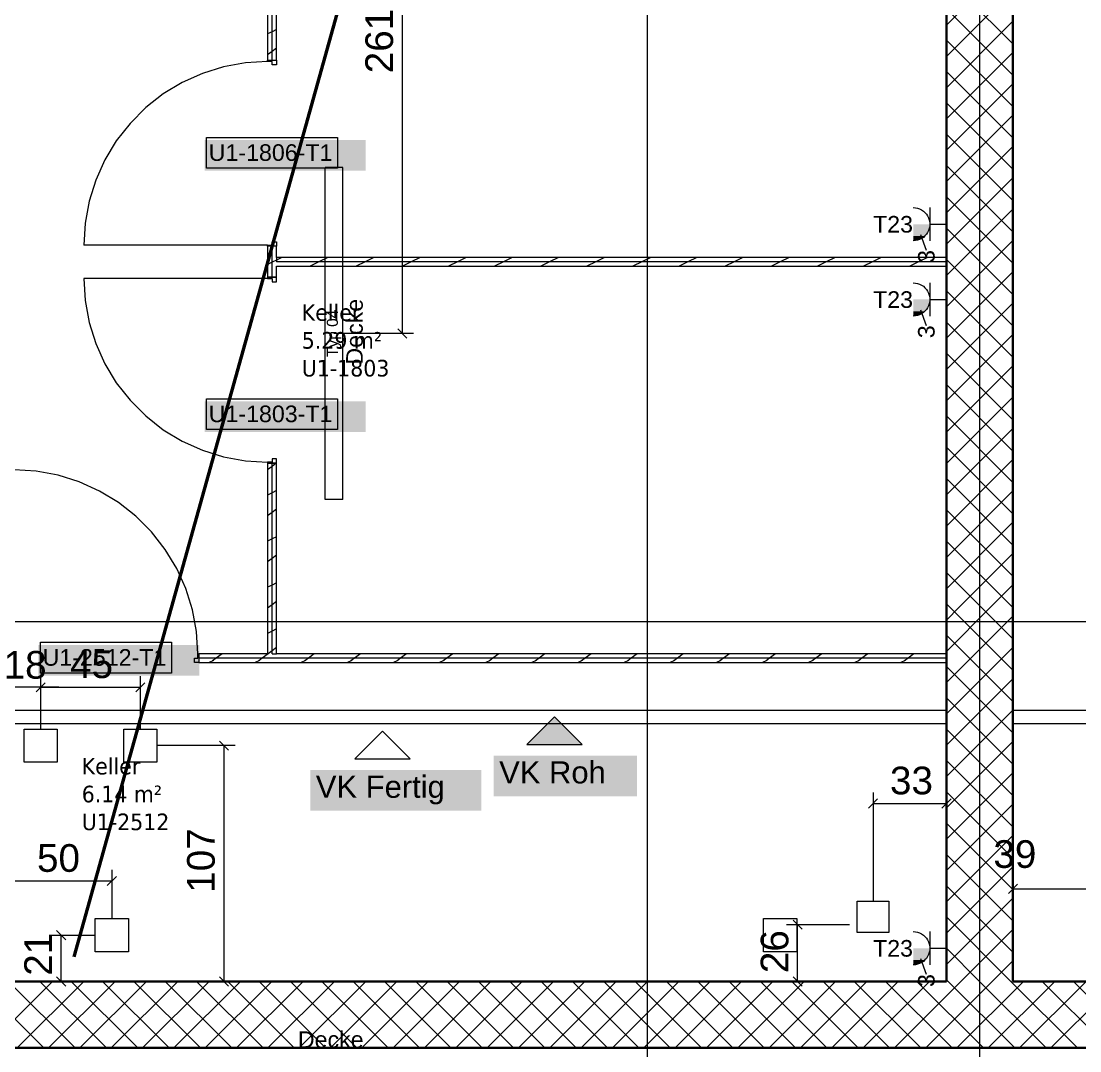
# Model space of a CAD drawing. Extents: x -1132 to 613, y -179 to 712.
# Drawn here: x -523 to -427.4, y 292.6 to 385.6 of the extents above; entities that cross this region are included whole.
import ezdxf
from ezdxf.lldxf.tags import DXFTag

# ---------------------------------------------------------------- set-up
doc = ezdxf.new("R2010")
doc.units = 0
doc.layers.get('0').update_dxf_attribs({"lineweight": 13})
for name, color, linetype, lineweight in [('A-____-NOTE-TEXT', 7, 'Continuous', 9), ('A-AREA-____-IDEN', 7, 'Continuous', 5), ('A-DOOR-____-IDEN', 7, 'Continuous', 5), ('A-DOOR-FRAM-MCUT', 7, 'Continuous', 9), ('A-DOOR-OPNG-OTLN', 7, 'Continuous', 9), ('A-FLOR-____-OVHD', 7, 'Strichpunkt - Fein', 9), ('A-WALL-____-MCUT', 7, 'Continuous', 35), ('A-WALL-____-PATT', 7, 'Continuous', 35), ('A-WALL-FNSH-MCUT', 7, 'Continuous', 35), ('S-GRID-____-OTLN', 7, 'Continuous', 5)]:
    doc.layers.add(name, color=color, linetype=linetype, lineweight=lineweight)
for name, color, linetype, lineweight, true_color in [('EL01_VVV_Mass', 7, 'Continuous', 13, 0xb2b200), ('EL01_WAN_HLKS', 5, 'Continuous', 13, 0x0000ff), ('EL01_WAN_Kraft', 1, 'Continuous', 13, 0xff0000), ('EL01_WAN_Leuchten', 7, 'Continuous', 13, 0x0080ff), ('EL01_WAN_Leuchtentyp', 7, 'Continuous', 13, 0x0099ff), ('EL01_WAN_Licht', 7, 'Continuous', 13, 0x0080ff), ('X_Geometrie', 3, 'Continuous', 50, 0x00ff00)]:
    doc.layers.add(name, color=color, linetype=linetype, lineweight=lineweight, true_color=true_color)
doc.styles.get("Standard").update_dxf_attribs({"font": 'arial.ttf'})
tags = doc.linetypes.add('_Rasterlinie_', pattern=[0.375, 0.2, -0.05, 0.075, -0.05]).pattern_tags.tags
tags[10:11] = [DXFTag(74, 4), DXFTag(75, 0), DXFTag(340, '0'), DXFTag(46, 1.0), DXFTag(50, 0.0), DXFTag(44, 0.0), DXFTag(45, 0.0)]
tags[8:9] = [DXFTag(74, 4), DXFTag(75, 0), DXFTag(340, '0'), DXFTag(46, 1.0), DXFTag(50, 0.0), DXFTag(44, 0.0), DXFTag(45, 0.0)]
tags[6:7] = [DXFTag(74, 4), DXFTag(75, 0), DXFTag(340, '0'), DXFTag(46, 1.0), DXFTag(50, 0.0), DXFTag(44, 0.0), DXFTag(45, 0.0)]
tags[4:5] = [DXFTag(74, 4), DXFTag(75, 0), DXFTag(340, '0'), DXFTag(46, 1.0), DXFTag(50, 0.0), DXFTag(44, 0.0), DXFTag(45, 0.0)]
tags = doc.linetypes.add('Strichpunkt - Fein', pattern=[0.2, 0.1, -0.05, 0, -0.05]).pattern_tags.tags
tags[10:11] = [DXFTag(74, 4), DXFTag(75, 0), DXFTag(340, '0'), DXFTag(46, 1.0), DXFTag(50, 0.0), DXFTag(44, 0.0), DXFTag(45, 0.0)]
tags[8:9] = [DXFTag(74, 4), DXFTag(75, 0), DXFTag(340, '0'), DXFTag(46, 1.0), DXFTag(50, 0.0), DXFTag(44, 0.0), DXFTag(45, 0.0)]
tags[6:7] = [DXFTag(74, 4), DXFTag(75, 0), DXFTag(340, '0'), DXFTag(46, 1.0), DXFTag(50, 0.0), DXFTag(44, 0.0), DXFTag(45, 0.0)]
tags[4:5] = [DXFTag(74, 4), DXFTag(75, 0), DXFTag(340, '0'), DXFTag(46, 1.0), DXFTag(50, 0.0), DXFTag(44, 0.0), DXFTag(45, 0.0)]

# ---------------------------------------------------------------- blocks, each defined once
blk = doc.blocks.new('Referenz-A0UNPDE96I', base_point=(-1115.886, -117.372))
at = {"layer": 'A-____-NOTE-TEXT', "color": 0, "linetype": 'Continuous', "lineweight": 5, "ltscale": 0.13}
for p, q in [((-474.806, 322.778), (-477.306, 320.278)), ((-472.306, 320.278), (-474.806, 322.778)), ((-490.336, 321.478), (-492.836, 318.978)), ((-487.836, 318.978), (-490.336, 321.478)), ((-477.306, 320.278), (-472.306, 320.278)), ((-492.836, 318.978), (-487.836, 318.978))]:
    blk.add_line(p, q, dxfattribs=at)
for points in [[(-477.306, 320.278), (-474.806, 320.278), (-474.806, 322.778)], [(-472.306, 320.278), (-474.806, 320.278), (-474.806, 322.778)], [(-472.306, 320.278), (-472.306, 320.278), (-474.806, 320.278)]]:
    blk.add_solid(points, dxfattribs=at)
at = {"layer": 'A-____-NOTE-TEXT', "color": 7, "linetype": 'Continuous', "lineweight": 5, "ltscale": 0.13, "true_color": 0xffffff}
for points in [[(-467.36, 315.594), (-480.305, 315.594), (-467.36, 319.265)], [(-480.305, 315.594), (-467.36, 319.265), (-480.305, 319.265)], [(-467.36, 319.265), (-480.305, 319.265), (-480.305, 319.265)], [(-496.859, 314.294), (-481.429, 314.294), (-496.859, 317.965)], [(-481.429, 314.294), (-496.859, 317.965), (-481.429, 317.965)], [(-467.36, 315.594), (-467.36, 315.594), (-480.305, 315.594)]]:
    blk.add_solid(points, dxfattribs=at)
at = {"layer": 'A-DOOR-____-IDEN', "color": 0, "linetype": 'Continuous', "ltscale": 0.13}
for p, q in [((-506.236, 375.115), (-494.396, 375.115)), ((-506.236, 372.335), (-506.236, 375.115)), ((-494.396, 375.115), (-494.396, 372.335)), ((-494.396, 372.335), (-506.236, 372.335)), ((-506.236, 351.515), (-494.396, 351.515)), ((-506.236, 348.735), (-506.236, 351.515)), ((-494.396, 351.515), (-494.396, 348.735)), ((-494.396, 348.735), (-506.236, 348.735)), ((-521.236, 329.515), (-509.396, 329.515)), ((-521.236, 326.735), (-521.236, 329.515)), ((-509.396, 329.515), (-509.396, 326.735)), ((-509.396, 326.735), (-521.236, 326.735))]:
    blk.add_line(p, q, dxfattribs=at)
at = {"layer": 'A-DOOR-____-IDEN', "color": 7, "linetype": 'Continuous', "ltscale": 0.13, "true_color": 0xffffff}
for points in [[(-506.411, 372.112), (-491.872, 372.112), (-506.411, 374.871)], [(-491.872, 372.112), (-506.411, 374.871), (-491.872, 374.871)], [(-506.411, 348.512), (-491.872, 348.512), (-506.411, 351.271)], [(-491.872, 348.512), (-506.411, 351.271), (-491.872, 351.271)], [(-521.411, 326.512), (-506.872, 326.512), (-521.411, 329.271)], [(-506.872, 326.512), (-521.411, 329.271), (-506.872, 329.271)]]:
    blk.add_solid(points, dxfattribs=at)
at = {"layer": 'A-DOOR-FRAM-MCUT', "color": 0, "linetype": 'Continuous', "ltscale": 0.13}
for p, q in [((-500.715, 382.078), (-499.915, 382.078)), ((-500.715, 381.978), (-500.715, 382.078)), ((-500.315, 381.978), (-500.715, 381.978)), ((-500.315, 381.678), (-500.315, 381.978)), ((-499.915, 381.678), (-500.315, 381.678)), ((-499.915, 382.078), (-499.915, 381.678)), ((-500.715, 365.378), (-500.315, 365.378)), ((-500.715, 365.278), (-500.715, 365.378)), ((-499.915, 365.278), (-500.715, 365.278)), ((-500.315, 365.678), (-499.915, 365.678)), ((-500.315, 365.378), (-500.315, 365.678)), ((-499.915, 365.678), (-499.915, 365.278)), ((-500.715, 362.478), (-500.715, 362.378)), ((-499.915, 362.478), (-500.715, 362.478)), ((-500.715, 362.378), (-500.315, 362.378)), ((-500.315, 362.378), (-500.315, 362.078)), ((-499.915, 362.078), (-499.915, 362.478)), ((-500.315, 362.078), (-499.915, 362.078)), ((-499.915, 346.078), (-500.315, 346.078)), ((-500.315, 346.078), (-500.315, 345.778)), ((-499.915, 345.678), (-499.915, 346.078)), ((-500.715, 345.778), (-500.715, 345.678)), ((-500.315, 345.778), (-500.715, 345.778)), ((-500.715, 345.678), (-499.915, 345.678)), ((-507.315, 328.078), (-507.015, 328.078)), ((-507.315, 327.678), (-507.315, 328.078)), ((-507.015, 328.078), (-507.015, 328.478)), ((-507.015, 328.478), (-506.915, 328.478)), ((-506.915, 328.478), (-506.915, 327.678)), ((-506.915, 327.678), (-507.315, 327.678))]:
    blk.add_line(p, q, dxfattribs=at)
at = {"layer": 'A-DOOR-OPNG-OTLN', "color": 0, "linetype": 'Continuous', "ltscale": 0.13}
for p, q in [((-504.687, 381.496), (-506.601, 380.9)), ((-502.716, 381.857), (-504.687, 381.496)), ((-500.715, 381.978), (-502.716, 381.857)), ((-506.601, 380.9), (-508.429, 380.077)), ((-508.429, 380.077), (-510.145, 379.04)), ((-510.145, 379.04), (-511.722, 377.804)), ((-511.722, 377.804), (-513.14, 376.386)), ((-513.14, 376.386), (-514.376, 374.808)), ((-514.376, 374.808), (-515.413, 373.093)), ((-515.413, 373.093), (-516.236, 371.265)), ((-516.236, 371.265), (-516.832, 369.351)), ((-516.832, 369.351), (-517.194, 367.379)), ((-517.194, 367.379), (-517.315, 365.378)), ((-500.715, 365.378), (-517.315, 365.378)), ((-500.715, 362.378), (-517.315, 362.378)), ((-517.315, 362.378), (-517.194, 360.377)), ((-517.194, 360.377), (-516.832, 358.406)), ((-516.832, 358.406), (-516.236, 356.492)), ((-516.236, 356.492), (-515.413, 354.664)), ((-515.413, 354.664), (-514.376, 352.948)), ((-514.376, 352.948), (-513.14, 351.37)), ((-513.14, 351.37), (-511.722, 349.953)), ((-511.722, 349.953), (-510.145, 348.717)), ((-510.145, 348.717), (-508.429, 347.68)), ((-508.429, 347.68), (-506.601, 346.857)), ((-506.601, 346.857), (-504.687, 346.261)), ((-504.687, 346.261), (-502.716, 345.899)), ((-502.716, 345.899), (-500.715, 345.778)), ((-521.614, 344.957), (-523.615, 345.078)), ((-519.642, 344.596), (-521.614, 344.957)), ((-517.728, 344), (-519.642, 344.596)), ((-515.9, 343.177), (-517.728, 344)), ((-514.185, 342.14), (-515.9, 343.177)), ((-512.607, 340.904), (-514.185, 342.14)), ((-511.189, 339.486), (-512.607, 340.904)), ((-509.953, 337.908), (-511.189, 339.486)), ((-508.916, 336.193), (-509.953, 337.908)), ((-508.093, 334.365), (-508.916, 336.193)), ((-507.497, 332.451), (-508.093, 334.365)), ((-507.136, 330.479), (-507.497, 332.451)), ((-507.015, 328.478), (-507.136, 330.479))]:
    blk.add_line(p, q, dxfattribs=at)
at = {"layer": 'A-FLOR-____-OVHD', "color": 0, "linetype": 'Strichpunkt - Fein', "ltscale": 0.13}
for p, q in [((-524.715, 323.378), (-439.415, 323.378)), ((-433.415, 323.378), (-348.115, 323.378)), ((-523.515, 322.178), (-439.415, 322.178)), ((-433.415, 322.178), (-348.115, 322.178))]:
    blk.add_line(p, q, dxfattribs=at)
at = {"layer": 'A-WALL-____-MCUT', "color": 0, "linetype": 'Continuous', "ltscale": 0.35}
for p, q in [((-433.415, 298.878), (-433.415, 444.878)), ((-439.415, 399.678), (-439.415, 298.878)), ((-439.415, 298.878), (-524.715, 298.878)), ((-348.115, 298.878), (-433.415, 298.878)), ((-648.315, 292.878), (-245.665, 292.878))]:
    blk.add_line(p, q, dxfattribs=at)
at = {"layer": 'A-WALL-____-MCUT', "color": 0, "linetype": 'Continuous', "lineweight": 9, "ltscale": 0.13}
for p, q in [((-500.315, 382.078), (-500.315, 441.278)), ((-500.315, 362.478), (-500.315, 365.278)), ((-499.915, 364.278), (-499.915, 363.878)), ((-439.415, 363.878), (-499.915, 363.878)), ((-500.315, 328.478), (-500.315, 345.678)), ((-439.415, 328.078), (-506.915, 328.078)), ((-500.315, 328.478), (-499.915, 328.478))]:
    blk.add_line(p, q, dxfattribs=at)
at = {"layer": 'A-WALL-____-PATT', "color": 0, "linetype": 'Continuous', "lineweight": 9, "ltscale": 0.13}
for p, q in [((-439.415, 385.265), (-433.415, 391.265)), ((-433.415, 383.555), (-439.415, 389.555)), ((-439.415, 382.436), (-433.415, 388.436)), ((-433.415, 380.726), (-439.415, 386.726)), ((-439.415, 379.608), (-433.415, 385.608)), ((-500.315, 384.666), (-500.715, 384.466)), ((-499.915, 384.866), (-500.315, 384.666)), ((-433.415, 377.898), (-439.415, 383.898)), ((-500.315, 382.884), (-500.715, 382.584)), ((-499.915, 383.184), (-500.315, 382.884)), ((-439.415, 376.779), (-433.415, 382.779)), ((-433.415, 375.069), (-439.415, 381.069)), ((-439.415, 373.951), (-433.415, 379.951)), ((-433.415, 372.241), (-439.415, 378.241)), ((-439.415, 371.122), (-433.415, 377.122)), ((-433.415, 369.413), (-439.415, 375.413)), ((-439.415, 368.294), (-433.415, 374.294)), ((-433.415, 366.584), (-439.415, 372.584)), ((-439.415, 365.466), (-433.415, 371.466)), ((-433.415, 363.756), (-439.415, 369.756)), ((-439.415, 362.637), (-433.415, 368.637)), ((-433.415, 360.927), (-439.415, 366.927)), ((-439.415, 359.809), (-433.415, 365.809)), ((-499.441, 364.278), (-499.915, 364.042)), ((-495.276, 364.278), (-496.076, 363.878)), ((-491.111, 364.278), (-491.911, 363.878)), ((-486.946, 364.278), (-487.746, 363.878)), ((-482.782, 364.278), (-483.582, 363.878)), ((-478.617, 364.278), (-479.417, 363.878)), ((-474.452, 364.278), (-475.252, 363.878)), ((-470.287, 364.278), (-471.087, 363.878)), ((-466.122, 364.278), (-466.922, 363.878)), ((-461.957, 364.278), (-462.757, 363.878)), ((-457.792, 364.278), (-458.592, 363.878)), ((-453.627, 364.278), (-454.427, 363.878)), ((-449.462, 364.278), (-450.262, 363.878)), ((-445.297, 364.278), (-446.097, 363.878)), ((-441.132, 364.278), (-441.932, 363.878)), ((-500.315, 363.842), (-500.715, 363.642)), ((-499.915, 364.042), (-500.315, 363.842)), ((-496.076, 363.878), (-496.876, 363.478)), ((-491.911, 363.878), (-492.711, 363.478)), ((-487.746, 363.878), (-488.546, 363.478)), ((-483.582, 363.878), (-484.382, 363.478)), ((-479.417, 363.878), (-480.217, 363.478)), ((-475.252, 363.878), (-476.052, 363.478)), ((-471.087, 363.878), (-471.887, 363.478)), ((-466.922, 363.878), (-467.722, 363.478)), ((-462.757, 363.878), (-463.557, 363.478)), ((-458.592, 363.878), (-459.392, 363.478)), ((-454.427, 363.878), (-455.227, 363.478)), ((-450.262, 363.878), (-451.062, 363.478)), ((-446.097, 363.878), (-446.897, 363.478)), ((-441.932, 363.878), (-442.732, 363.478)), ((-433.415, 358.099), (-439.415, 364.099)), ((-439.415, 356.98), (-433.415, 362.98)), ((-433.415, 355.27), (-439.415, 361.27)), ((-439.415, 354.152), (-433.415, 360.152)), ((-433.415, 352.442), (-439.415, 358.442)), ((-439.415, 351.323), (-433.415, 357.323)), ((-433.415, 349.614), (-439.415, 355.614)), ((-439.415, 348.495), (-433.415, 354.495)), ((-433.415, 346.785), (-439.415, 352.785)), ((-439.415, 345.667), (-433.415, 351.667)), ((-433.415, 343.957), (-439.415, 349.957)), ((-439.415, 342.838), (-433.415, 348.838)), ((-433.415, 341.128), (-439.415, 347.128)), ((-500.315, 345.399), (-500.715, 345.099)), ((-499.942, 345.678), (-500.315, 345.399)), ((-439.415, 340.01), (-433.415, 346.01)), ((-433.415, 338.3), (-439.415, 344.3)), ((-499.915, 343.217), (-500.315, 343.017)), ((-500.315, 343.017), (-500.715, 342.817)), ((-439.415, 337.181), (-433.415, 343.181)), ((-499.915, 341.534), (-500.315, 341.234)), ((-433.415, 335.471), (-439.415, 341.471)), ((-500.315, 341.234), (-500.715, 340.934)), ((-439.415, 334.353), (-433.415, 340.353)), ((-500.315, 338.852), (-500.715, 338.652)), ((-499.915, 339.052), (-500.315, 338.852)), ((-433.45, 332.678), (-439.415, 338.643)), ((-438.261, 332.678), (-433.415, 337.524)), ((-500.315, 337.069), (-500.715, 336.769)), ((-499.915, 337.369), (-500.315, 337.069)), ((-436.278, 332.678), (-439.415, 335.815)), ((-500.315, 334.687), (-500.715, 334.487)), ((-499.915, 334.887), (-500.315, 334.687)), ((-435.432, 332.678), (-433.415, 334.696)), ((-500.315, 332.904), (-500.715, 332.604)), ((-499.915, 333.204), (-500.315, 332.904)), ((-439.107, 332.678), (-439.415, 332.986)), ((-439.415, 331.524), (-438.261, 332.678)), ((-439.415, 328.696), (-435.432, 332.678)), ((-439.415, 325.868), (-433.415, 331.868)), ((-433.415, 326.986), (-439.107, 332.678)), ((-433.415, 329.815), (-436.278, 332.678)), ((-433.415, 332.643), (-433.45, 332.678)), ((-500.315, 330.522), (-500.715, 330.322)), ((-499.915, 330.722), (-500.315, 330.522)), ((-433.415, 324.158), (-439.415, 330.158)), ((-499.915, 329.039), (-500.315, 328.739)), ((-439.415, 323.039), (-433.415, 329.039)), ((-505.361, 328.078), (-505.684, 327.836)), ((-504.827, 328.478), (-505.361, 328.078)), ((-501.196, 328.078), (-501.519, 327.836)), ((-500.662, 328.478), (-501.196, 328.078)), ((-500.315, 328.739), (-500.662, 328.478)), ((-497.031, 328.078), (-497.353, 327.836)), ((-496.497, 328.478), (-497.031, 328.078)), ((-492.866, 328.078), (-493.188, 327.837)), ((-492.332, 328.478), (-492.866, 328.078)), ((-488.701, 328.078), (-489.023, 327.837)), ((-488.167, 328.478), (-488.701, 328.078)), ((-484.536, 328.078), (-484.857, 327.837)), ((-484.002, 328.478), (-484.536, 328.078)), ((-480.371, 328.078), (-480.692, 327.837)), ((-479.837, 328.478), (-480.371, 328.078)), ((-476.206, 328.078), (-476.527, 327.838)), ((-475.672, 328.478), (-476.206, 328.078)), ((-472.041, 328.078), (-472.361, 327.838)), ((-471.507, 328.478), (-472.041, 328.078)), ((-467.876, 328.078), (-468.196, 327.838)), ((-467.342, 328.478), (-467.876, 328.078)), ((-463.711, 328.078), (-464.031, 327.838)), ((-463.177, 328.478), (-463.711, 328.078)), ((-459.546, 328.078), (-459.865, 327.839)), ((-459.012, 328.478), (-459.546, 328.078)), ((-455.381, 328.078), (-455.7, 327.839)), ((-454.847, 328.478), (-455.381, 328.078)), ((-451.216, 328.078), (-451.535, 327.839)), ((-450.682, 328.478), (-451.216, 328.078)), ((-447.051, 328.078), (-447.369, 327.839)), ((-446.517, 328.478), (-447.051, 328.078)), ((-442.886, 328.078), (-443.204, 327.84)), ((-442.352, 328.478), (-442.886, 328.078)), ((-505.616, 327.872), (-506.003, 327.678)), ((-501.451, 327.872), (-501.838, 327.678)), ((-497.286, 327.872), (-497.673, 327.678)), ((-493.121, 327.872), (-493.508, 327.678)), ((-488.956, 327.872), (-489.343, 327.678)), ((-484.791, 327.872), (-485.178, 327.678)), ((-480.627, 327.872), (-481.013, 327.678)), ((-476.462, 327.872), (-476.848, 327.678)), ((-472.297, 327.872), (-472.684, 327.678)), ((-468.132, 327.872), (-468.519, 327.678)), ((-463.967, 327.872), (-464.354, 327.678)), ((-459.802, 327.872), (-460.189, 327.678)), ((-455.637, 327.872), (-456.024, 327.678)), ((-451.472, 327.872), (-451.859, 327.678)), ((-447.307, 327.872), (-447.694, 327.678)), ((-443.142, 327.872), (-443.529, 327.678)), ((-433.415, 321.329), (-439.415, 327.329)), ((-439.415, 320.211), (-433.415, 326.211)), ((-433.415, 318.501), (-439.415, 324.501)), ((-439.415, 317.382), (-433.415, 323.382)), ((-433.415, 315.672), (-439.415, 321.672)), ((-439.415, 314.554), (-433.415, 320.554)), ((-433.415, 312.844), (-439.415, 318.844)), ((-439.415, 311.725), (-433.415, 317.725)), ((-433.415, 310.016), (-439.415, 316.016)), ((-439.415, 308.897), (-433.415, 314.897)), ((-433.415, 307.187), (-439.415, 313.187)), ((-439.415, 306.069), (-433.415, 312.069)), ((-433.415, 304.359), (-439.415, 310.359)), ((-439.415, 303.24), (-433.415, 309.24)), ((-433.415, 301.53), (-439.415, 307.53)), ((-439.415, 300.412), (-433.415, 306.412)), ((-433.591, 298.878), (-439.415, 304.702)), ((-438.12, 298.878), (-433.415, 303.583)), ((-436.419, 298.878), (-439.415, 301.873)), ((-435.291, 298.878), (-433.415, 300.755)), ((-520.929, 292.878), (-526.929, 298.878)), ((-526.144, 292.878), (-520.144, 298.878)), ((-518.101, 292.878), (-524.101, 298.878)), ((-523.316, 292.878), (-517.316, 298.878)), ((-515.272, 292.878), (-521.272, 298.878)), ((-520.487, 292.878), (-514.487, 298.878)), ((-512.444, 292.878), (-518.444, 298.878)), ((-517.659, 292.878), (-511.659, 298.878)), ((-509.615, 292.878), (-515.615, 298.878)), ((-514.83, 292.878), (-508.83, 298.878)), ((-506.787, 292.878), (-512.787, 298.878)), ((-512.002, 292.878), (-506.002, 298.878)), ((-503.959, 292.878), (-509.959, 298.878)), ((-509.174, 292.878), (-503.174, 298.878)), ((-501.13, 292.878), (-507.13, 298.878)), ((-506.345, 292.878), (-500.345, 298.878)), ((-498.302, 292.878), (-504.302, 298.878)), ((-503.517, 292.878), (-497.517, 298.878)), ((-495.473, 292.878), (-501.473, 298.878)), ((-500.688, 292.878), (-494.688, 298.878)), ((-492.645, 292.878), (-498.645, 298.878)), ((-497.86, 292.878), (-491.86, 298.878)), ((-489.816, 292.878), (-495.816, 298.878)), ((-495.031, 292.878), (-489.031, 298.878)), ((-486.988, 292.878), (-492.988, 298.878)), ((-492.203, 292.878), (-486.203, 298.878)), ((-484.16, 292.878), (-490.16, 298.878)), ((-489.375, 292.878), (-483.375, 298.878)), ((-481.331, 292.878), (-487.331, 298.878)), ((-486.546, 292.878), (-480.546, 298.878)), ((-478.503, 292.878), (-484.503, 298.878)), ((-483.718, 292.878), (-477.718, 298.878)), ((-475.674, 292.878), (-481.674, 298.878)), ((-480.889, 292.878), (-474.889, 298.878)), ((-472.846, 292.878), (-478.846, 298.878)), ((-478.061, 292.878), (-472.061, 298.878)), ((-470.017, 292.878), (-476.017, 298.878)), ((-475.232, 292.878), (-469.232, 298.878)), ((-467.189, 292.878), (-473.189, 298.878)), ((-472.404, 292.878), (-466.404, 298.878)), ((-464.361, 292.878), (-470.361, 298.878)), ((-469.576, 292.878), (-463.576, 298.878)), ((-461.532, 292.878), (-467.532, 298.878)), ((-466.747, 292.878), (-460.747, 298.878)), ((-458.704, 292.878), (-464.704, 298.878)), ((-463.919, 292.878), (-457.919, 298.878)), ((-455.875, 292.878), (-461.875, 298.878)), ((-461.09, 292.878), (-455.09, 298.878)), ((-453.047, 292.878), (-459.047, 298.878)), ((-458.262, 292.878), (-452.262, 298.878)), ((-450.218, 292.878), (-456.218, 298.878)), ((-455.433, 292.878), (-449.433, 298.878)), ((-447.39, 292.878), (-453.39, 298.878)), ((-452.605, 292.878), (-446.605, 298.878)), ((-444.562, 292.878), (-450.562, 298.878)), ((-449.777, 292.878), (-443.777, 298.878)), ((-441.733, 292.878), (-447.733, 298.878)), ((-446.948, 292.878), (-440.948, 298.878)), ((-438.905, 292.878), (-444.905, 298.878)), ((-444.12, 292.878), (-438.12, 298.878)), ((-436.076, 292.878), (-442.076, 298.878)), ((-441.291, 292.878), (-435.291, 298.878)), ((-439.248, 298.878), (-439.415, 299.045)), ((-433.248, 292.878), (-439.248, 298.878)), ((-438.463, 292.878), (-432.463, 298.878)), ((-430.419, 292.878), (-436.419, 298.878)), ((-435.634, 292.878), (-429.634, 298.878)), ((-427.591, 292.878), (-433.591, 298.878)), ((-432.806, 292.878), (-426.806, 298.878)), ((-424.763, 292.878), (-430.763, 298.878)), ((-429.978, 292.878), (-423.978, 298.878)), ((-421.934, 292.878), (-427.934, 298.878))]:
    blk.add_line(p, q, dxfattribs=at)
at = {"layer": 'A-WALL-FNSH-MCUT', "color": 0, "linetype": 'Continuous', "lineweight": 9, "ltscale": 0.13}
for p, q in [((-500.715, 441.678), (-500.715, 382.078)), ((-499.915, 382.078), (-499.915, 399.278)), ((-500.715, 382.078), (-499.915, 382.078)), ((-500.715, 365.278), (-500.715, 362.478)), ((-499.915, 365.278), (-500.715, 365.278)), ((-499.915, 364.278), (-499.915, 365.278)), ((-439.415, 364.278), (-499.915, 364.278)), ((-499.915, 362.478), (-499.915, 363.478)), ((-499.915, 363.478), (-439.415, 363.478)), ((-500.715, 362.478), (-499.915, 362.478)), ((-500.715, 345.678), (-500.715, 328.478)), ((-499.915, 345.678), (-500.715, 345.678)), ((-499.915, 328.478), (-499.915, 345.678)), ((-500.715, 328.478), (-506.915, 328.478)), ((-506.915, 328.478), (-506.915, 327.678)), ((-439.415, 328.478), (-499.915, 328.478)), ((-506.915, 327.678), (-439.415, 327.678))]:
    blk.add_line(p, q, dxfattribs=at)
at = {"layer": 'S-GRID-____-OTLN', "color": 0, "linetype": '_Rasterlinie_', "ltscale": 0.13}
for p, q in [((-436.415, 645.662), (-436.415, 244.87)), ((-466.415, -113.603), (-466.415, 631.478)), ((-1107.612, 331.378), (119.376, 331.378))]:
    blk.add_line(p, q, dxfattribs=at)
at = {"layer": 'X_Geometrie', "color": 0, "linetype": 'Continuous', "ltscale": 0.5}
blk.add_line((-518.18, 301.106), (-449.742, 546.604), dxfattribs=at)
at = {"layer": 'A-____-NOTE-TEXT', "color": 0, "linetype": 'Continuous', "lineweight": 5, "ltscale": 0.13, "char_height": 2, "attachment_point": 1}
for s, insert in [('{\\fArial;VK Roh}', (-479.805, 318.765)), ('{\\fArial;VK Fertig}', (-496.359, 317.465))]:
    blk.add_mtext(s, dxfattribs=dict(at, insert=insert))
at = {"layer": 'A-AREA-____-IDEN', "color": 0, "linetype": 'Continuous', "ltscale": 0.13, "char_height": 1.5, "attachment_point": 1}
for s, insert in [('{\\W0.9;\\fVerdana;Keller}', (-497.633, 360.049)), ('{\\W0.9;\\fVerdana;5.29 m²}', (-497.633, 357.535)), ('{\\W0.9;\\fVerdana;U1-1803}', (-497.633, 355.022)), ('{\\W0.9;\\fVerdana;Keller}', (-517.501, 319.073)), ('{\\W0.9;\\fVerdana;6.14 m²}', (-517.501, 316.559)), ('{\\W0.9;\\fVerdana;U1-2512}', (-517.501, 314.046))]:
    blk.add_mtext(s, dxfattribs=dict(at, insert=insert))
at = {"layer": 'A-DOOR-____-IDEN', "color": 0, "linetype": 'Continuous', "ltscale": 0.13, "char_height": 1.5, "attachment_point": 1}
for s, insert in [('{\\fArial;U1-1806-T1}', (-506.036, 374.496)), ('{\\fArial;U1-1803-T1}', (-506.036, 350.896)), ('{\\fArial;U1-2512-T1}', (-521.036, 328.896))]:
    blk.add_mtext(s, dxfattribs=dict(at, insert=insert))
blk = doc.blocks.new('Maß-A0UNPDYV6I', base_point=(-529.422, 321.678))
at = {"color": 0, "lineweight": -2}
for p, q in [((-524.713, 326.447), (-524.713, 322.678)), ((-521.213, 326.447), (-521.213, 321.678)), ((-519.558, 325.447), (-529.422, 325.447)), ((-524.299, 325.861), (-525.126, 325.033)), ((-520.799, 325.861), (-521.626, 325.033))]:
    blk.add_line(p, q, dxfattribs=at)
at = {"color": 0, "lineweight": -2, "insert": (-524.557, 328.727), "char_height": 2.5, "attachment_point": 1}
blk.add_mtext('{\\fArial;18}', dxfattribs=at)
blk = doc.blocks.new('Maß-A0UNPE7V6I', base_point=(-525.142, 304.555))
at = {"color": 0, "lineweight": -2}
for p, q in [((-524.728, 308.947), (-524.728, 306.127)), ((-514.783, 308.947), (-514.783, 304.555)), ((-525.142, 307.533), (-524.314, 308.361)), ((-514.783, 307.947), (-524.728, 307.947)), ((-515.196, 307.533), (-514.369, 308.361))]:
    blk.add_line(p, q, dxfattribs=at)
at = {"color": 0, "lineweight": -2, "insert": (-521.541, 311.28), "char_height": 2.5, "attachment_point": 1}
blk.add_mtext('{\\fArial;50}', dxfattribs=at)
blk = doc.blocks.new('LED-Langfeldleuchte 37W-A0UNPEI36I', base_point=(-495.525, 342.402))
at = {"color": 0, "lineweight": -2}
for p, q in [((-495.525, 342.402), (-495.525, 372.402)), ((-493.925, 372.402), (-495.525, 372.402)), ((-493.925, 342.402), (-493.925, 372.402)), ((-493.925, 342.402), (-495.525, 342.402))]:
    blk.add_line(p, q, dxfattribs=at)
blk = doc.blocks.new('Bemerkung 1-A0UNPEI56I', base_point=(-495.37, 355.285))
at = {"color": 0, "lineweight": -2, "insert": (-495.37, 355.285), "char_height": 1, "attachment_point": 1, "rotation": 90}
blk.add_mtext('{\\fArial;Typ 04}', dxfattribs=at)
blk = doc.blocks.new('Absolute Höhe-A0UNPEI76I', base_point=(-493.622, 354.594))
at = {"color": 0, "lineweight": -2, "insert": (-493.622, 354.594), "char_height": 1.5, "attachment_point": 1, "rotation": 90}
blk.add_mtext('{\\fArial;Decke}', dxfattribs=at)
blk = doc.blocks.new('Steckdose T23_ AP_ 3-fach-A0UNPEIN6I', base_point=(-446.045, 356.979))
at = {"color": 0, "lineweight": -2}
for p, q in [((-442.413, 361.978), (-442.217, 361.965)), ((-442.217, 361.965), (-442.024, 361.927)), ((-442.024, 361.927), (-441.839, 361.864)), ((-441.839, 361.864), (-441.663, 361.777)), ((-441.663, 361.777), (-441.5, 361.668)), ((-441.5, 361.668), (-441.352, 361.539)), ((-441.352, 361.539), (-441.223, 361.391)), ((-441.223, 361.391), (-441.114, 361.228)), ((-440.913, 361.978), (-440.913, 358.978)), ((-441.114, 361.228), (-441.027, 361.052)), ((-441.027, 361.052), (-440.964, 360.867)), ((-440.964, 360.867), (-440.925, 360.674)), ((-440.925, 360.674), (-440.913, 360.478)), ((-440.913, 360.478), (-440.925, 360.283)), ((-440.913, 360.478), (-439.413, 360.478)), ((-441.766, 359.552), (-441.258, 358.136)), ((-441.223, 359.565), (-441.352, 359.418)), ((-441.114, 359.728), (-441.223, 359.565)), ((-441.027, 359.904), (-441.114, 359.728)), ((-440.964, 360.09), (-441.027, 359.904)), ((-440.925, 360.283), (-440.964, 360.09)), ((-442.217, 358.991), (-442.413, 358.978)), ((-442.024, 359.029), (-442.217, 358.991)), ((-441.839, 359.093), (-442.024, 359.029)), ((-441.663, 359.179), (-441.839, 359.093)), ((-441.5, 359.288), (-441.663, 359.179)), ((-441.352, 359.418), (-441.5, 359.288))]:
    blk.add_line(p, q, dxfattribs=at)
for points in [[(-440.964, 360.09), (-442.413, 360.09), (-440.913, 360.478)], [(-442.413, 360.09), (-440.913, 360.478), (-442.413, 360.478)], [(-441.114, 359.728), (-442.413, 359.728), (-440.964, 360.09)], [(-442.413, 359.728), (-440.964, 360.09), (-442.413, 360.09)], [(-441.352, 359.418), (-442.413, 359.418), (-441.114, 359.728)], [(-442.413, 359.418), (-441.114, 359.728), (-442.413, 359.728)], [(-441.663, 359.179), (-442.413, 359.179), (-441.352, 359.418)], [(-442.413, 359.179), (-441.352, 359.418), (-442.413, 359.418)], [(-442.024, 359.029), (-442.413, 359.029), (-441.663, 359.179)], [(-442.413, 359.029), (-441.663, 359.179), (-442.413, 359.179)], [(-442.413, 358.978), (-442.024, 359.029), (-442.413, 359.029)]]:
    blk.add_solid(points, dxfattribs=at)
at = {"color": 0, "lineweight": -2, "insert": (-446.045, 361.22), "char_height": 1.5, "attachment_point": 1}
blk.add_mtext('{\\fArial;T23}', dxfattribs=at)
at = {"color": 0, "lineweight": -2, "insert": (-441.982, 356.979), "char_height": 1.5, "attachment_point": 1, "rotation": 90}
blk.add_mtext('{\\fArial;3}', dxfattribs=at)
blk = doc.blocks.new('Steckdose T23_ AP_ 3-fach-A0UNPELR6I', base_point=(-446.045, 298.379))
at = {"color": 0, "lineweight": -2}
for p, q in [((-442.413, 303.378), (-442.217, 303.365)), ((-442.217, 303.365), (-442.024, 303.327)), ((-442.024, 303.327), (-441.839, 303.264)), ((-441.839, 303.264), (-441.663, 303.177)), ((-441.663, 303.177), (-441.5, 303.068)), ((-441.5, 303.068), (-441.352, 302.939)), ((-440.913, 303.378), (-440.913, 300.378)), ((-441.352, 302.939), (-441.223, 302.791)), ((-441.223, 302.791), (-441.114, 302.628)), ((-441.114, 302.628), (-441.027, 302.452)), ((-441.027, 302.452), (-440.964, 302.266)), ((-440.964, 302.266), (-440.925, 302.074)), ((-441.027, 301.304), (-441.114, 301.128)), ((-440.964, 301.49), (-441.027, 301.304)), ((-440.925, 301.682), (-440.964, 301.49)), ((-440.925, 302.074), (-440.913, 301.878)), ((-440.913, 301.878), (-440.925, 301.682)), ((-440.913, 301.878), (-439.413, 301.878)), ((-442.217, 300.391), (-442.413, 300.378)), ((-442.024, 300.429), (-442.217, 300.391)), ((-441.839, 300.492), (-442.024, 300.429)), ((-441.663, 300.579), (-441.839, 300.492)), ((-441.766, 300.952), (-441.258, 299.536)), ((-441.5, 300.688), (-441.663, 300.579)), ((-441.352, 300.818), (-441.5, 300.688)), ((-441.223, 300.965), (-441.352, 300.818)), ((-441.114, 301.128), (-441.223, 300.965))]:
    blk.add_line(p, q, dxfattribs=at)
for points in [[(-440.964, 301.49), (-442.413, 301.49), (-440.913, 301.878)], [(-442.413, 301.49), (-440.913, 301.878), (-442.413, 301.878)], [(-441.114, 301.128), (-442.413, 301.128), (-440.964, 301.49)], [(-442.413, 301.128), (-440.964, 301.49), (-442.413, 301.49)], [(-441.352, 300.818), (-442.413, 300.818), (-441.114, 301.128)], [(-442.413, 300.818), (-441.114, 301.128), (-442.413, 301.128)], [(-441.663, 300.579), (-442.413, 300.579), (-441.352, 300.818)], [(-442.413, 300.579), (-441.352, 300.818), (-442.413, 300.818)], [(-442.024, 300.429), (-442.413, 300.429), (-441.663, 300.579)], [(-442.413, 300.429), (-441.663, 300.579), (-442.413, 300.579)], [(-442.413, 300.378), (-442.024, 300.429), (-442.413, 300.429)]]:
    blk.add_solid(points, dxfattribs=at)
at = {"color": 0, "lineweight": -2, "insert": (-446.045, 302.62), "char_height": 1.5, "attachment_point": 1}
blk.add_mtext('{\\fArial;T23}', dxfattribs=at)
at = {"color": 0, "lineweight": -2, "insert": (-441.982, 298.379), "char_height": 1.5, "attachment_point": 1, "rotation": 90}
blk.add_mtext('{\\fArial;3}', dxfattribs=at)
blk = doc.blocks.new('Deckendose UP-A0UNPESH6I', base_point=(-522.713, 318.678))
at = {"color": 0, "lineweight": -2}
for p, q in [((-522.713, 318.678), (-522.713, 321.678)), ((-522.713, 321.678), (-519.713, 321.678)), ((-519.713, 321.678), (-519.713, 318.678)), ((-519.713, 318.678), (-522.713, 318.678))]:
    blk.add_line(p, q, dxfattribs=at)
blk = doc.blocks.new('Maß-A0UNPETB6I', base_point=(-446.456, 298.878))
at = {"color": 0, "lineweight": -2}
for p, q in [((-446.043, 315.947), (-446.043, 306.138)), ((-439.413, 315.947), (-439.413, 298.878)), ((-445.629, 315.361), (-446.456, 314.533)), ((-446.043, 314.947), (-439.413, 314.947)), ((-438.999, 315.361), (-439.826, 314.533))]:
    blk.add_line(p, q, dxfattribs=at)
at = {"color": 0, "lineweight": -2, "insert": (-444.516, 318.28), "char_height": 2.5, "attachment_point": 1}
blk.add_mtext('{\\fArial;33}', dxfattribs=at)
blk = doc.blocks.new('Absolute Höhe-A0UNPETV6I', base_point=(-497.982, 292.87))
at = {"color": 0, "lineweight": -2, "insert": (-497.982, 294.37), "char_height": 1.5, "attachment_point": 1}
blk.add_mtext('{\\fArial;Decke}', dxfattribs=at)
blk = doc.blocks.new('Maß-A0UNPEXF6I', base_point=(-524.713, 298.465))
at = {"color": 0, "lineweight": -2}
for p, q in [((-520.354, 303.055), (-516.283, 303.055)), ((-518.941, 302.641), (-519.768, 303.468)), ((-519.354, 298.878), (-519.354, 303.055)), ((-518.941, 298.465), (-519.768, 299.292)), ((-518.354, 298.878), (-524.713, 298.878))]:
    blk.add_line(p, q, dxfattribs=at)
at = {"color": 0, "lineweight": -2, "insert": (-522.688, 299.393), "char_height": 2.5, "attachment_point": 1, "rotation": 90}
blk.add_mtext('{\\fArial;21}', dxfattribs=at)
blk = doc.blocks.new('Maß-A0UNPEZN6I', base_point=(-456.188, 298.465))
at = {"color": 0, "lineweight": -2}
for p, q in [((-453.854, 304.008), (-448.173, 304.008)), ((-452.441, 303.595), (-453.268, 304.422)), ((-452.854, 298.878), (-452.854, 304.008)), ((-452.441, 298.465), (-453.268, 299.292)), ((-453.854, 298.878), (-439.413, 298.878))]:
    blk.add_line(p, q, dxfattribs=at)
at = {"color": 0, "lineweight": -2, "insert": (-456.188, 299.63), "char_height": 2.5, "attachment_point": 1, "rotation": 90}
blk.add_mtext('{\\fArial;26}', dxfattribs=at)
blk = doc.blocks.new('Maß-A0UNPF1D6I', base_point=(-515.564, 298.465))
at = {"color": 0, "lineweight": -2}
for p, q in [((-504.241, 319.765), (-505.068, 320.592)), ((-503.654, 320.178), (-510.713, 320.178)), ((-504.654, 320.178), (-504.654, 298.878)), ((-504.241, 298.465), (-505.068, 299.292)), ((-503.654, 298.878), (-515.564, 298.878))]:
    blk.add_line(p, q, dxfattribs=at)
at = {"color": 0, "lineweight": -2, "insert": (-507.988, 306.887), "char_height": 2.5, "attachment_point": 1, "rotation": 90}
blk.add_mtext('{\\fArial;107}', dxfattribs=at)
blk = doc.blocks.new('Maß-A0UNPF736I', base_point=(-435.176, 298.878))
at = {"color": 0, "lineweight": -2}
for p, q in [((-433.413, 308.247), (-433.413, 298.878)), ((-425.531, 308.247), (-425.531, 303.661)), ((-432.999, 307.661), (-433.826, 306.833)), ((-433.413, 307.247), (-425.531, 307.247)), ((-425.117, 307.661), (-425.945, 306.833))]:
    blk.add_line(p, q, dxfattribs=at)
at = {"color": 0, "lineweight": -2, "insert": (-435.176, 311.635), "char_height": 2.5, "attachment_point": 1}
blk.add_mtext('{\\fArial;39}', dxfattribs=at)
blk = doc.blocks.new('Steckdose T23_ AP_ 3-fach-A0UNPF976I', base_point=(-446.045, 363.779))
at = {"color": 0, "lineweight": -2}
for p, q in [((-442.413, 368.778), (-442.217, 368.765)), ((-442.217, 368.765), (-442.024, 368.727)), ((-442.024, 368.727), (-441.839, 368.664)), ((-441.839, 368.664), (-441.663, 368.577)), ((-441.663, 368.577), (-441.5, 368.468)), ((-441.5, 368.468), (-441.352, 368.339)), ((-441.352, 368.339), (-441.223, 368.191)), ((-441.223, 368.191), (-441.114, 368.028)), ((-440.913, 368.778), (-440.913, 365.778)), ((-441.114, 368.028), (-441.027, 367.852)), ((-441.027, 367.852), (-440.964, 367.667)), ((-440.964, 367.667), (-440.925, 367.474)), ((-440.925, 367.474), (-440.913, 367.278)), ((-440.913, 367.278), (-440.925, 367.083)), ((-440.913, 367.278), (-439.413, 367.278)), ((-441.766, 366.352), (-441.258, 364.936)), ((-441.352, 366.218), (-441.5, 366.088)), ((-441.223, 366.365), (-441.352, 366.218)), ((-441.114, 366.528), (-441.223, 366.365)), ((-441.027, 366.704), (-441.114, 366.528)), ((-440.964, 366.89), (-441.027, 366.704)), ((-440.925, 367.083), (-440.964, 366.89)), ((-442.217, 365.791), (-442.413, 365.778)), ((-442.024, 365.829), (-442.217, 365.791)), ((-441.839, 365.893), (-442.024, 365.829)), ((-441.663, 365.979), (-441.839, 365.893)), ((-441.5, 366.088), (-441.663, 365.979))]:
    blk.add_line(p, q, dxfattribs=at)
for points in [[(-440.964, 366.89), (-442.413, 366.89), (-440.913, 367.278)], [(-442.413, 366.89), (-440.913, 367.278), (-442.413, 367.278)], [(-441.114, 366.528), (-442.413, 366.528), (-440.964, 366.89)], [(-442.413, 366.528), (-440.964, 366.89), (-442.413, 366.89)], [(-441.352, 366.218), (-442.413, 366.218), (-441.114, 366.528)], [(-442.413, 366.218), (-441.114, 366.528), (-442.413, 366.528)], [(-441.663, 365.979), (-442.413, 365.979), (-441.352, 366.218)], [(-442.413, 365.979), (-441.352, 366.218), (-442.413, 366.218)], [(-442.024, 365.829), (-442.413, 365.829), (-441.663, 365.979)], [(-442.413, 365.829), (-441.663, 365.979), (-442.413, 365.979)], [(-442.413, 365.778), (-442.024, 365.829), (-442.413, 365.829)]]:
    blk.add_solid(points, dxfattribs=at)
at = {"color": 0, "lineweight": -2, "insert": (-446.045, 368.02), "char_height": 1.5, "attachment_point": 1}
blk.add_mtext('{\\fArial;T23}', dxfattribs=at)
at = {"color": 0, "lineweight": -2, "insert": (-441.982, 363.779), "char_height": 1.5, "attachment_point": 1, "rotation": 90}
blk.add_mtext('{\\fArial;3}', dxfattribs=at)
blk = doc.blocks.new('Deckendose UP-A0UNPFC16I', base_point=(-516.283, 301.555))
at = {"color": 0, "lineweight": -2}
for p, q in [((-516.283, 304.555), (-513.283, 304.555)), ((-516.283, 301.555), (-516.283, 304.555)), ((-513.283, 304.555), (-513.283, 301.555)), ((-513.283, 301.555), (-516.283, 301.555))]:
    blk.add_line(p, q, dxfattribs=at)
blk = doc.blocks.new('Deckendose UP-A0UNPFDD6I', base_point=(-455.94, 301.555))
at = {"color": 0, "lineweight": -2}
for p, q in [((-455.94, 304.555), (-452.94, 304.555)), ((-455.94, 301.555), (-455.94, 304.555)), ((-452.94, 304.555), (-452.94, 301.555)), ((-452.94, 301.555), (-455.94, 301.555))]:
    blk.add_line(p, q, dxfattribs=at)
blk = doc.blocks.new('Maß-A0UNPFI76I', base_point=(-521.626, 321.678))
at = {"color": 0, "lineweight": -2}
for p, q in [((-521.213, 326.447), (-521.213, 321.678)), ((-512.213, 326.447), (-512.213, 321.678)), ((-520.799, 325.861), (-521.626, 325.033)), ((-521.213, 325.447), (-512.213, 325.447)), ((-511.799, 325.861), (-512.626, 325.033))]:
    blk.add_line(p, q, dxfattribs=at)
at = {"color": 0, "lineweight": -2, "insert": (-518.564, 328.78), "char_height": 2.5, "attachment_point": 1}
blk.add_mtext('{\\fArial;45}', dxfattribs=at)
blk = doc.blocks.new('Bodendose (multi) UP-A0UNPFQ36I', base_point=(-447.463, 303.298))
at = {"color": 0, "lineweight": -2}
for p, q in [((-447.463, 306.138), (-444.623, 306.138)), ((-447.463, 303.298), (-447.463, 306.138)), ((-444.623, 306.138), (-444.623, 303.298)), ((-444.623, 303.298), (-447.463, 303.298))]:
    blk.add_line(p, q, dxfattribs=at)
blk = doc.blocks.new('Deckendose UP-A0UNPFRH6I', base_point=(-513.713, 318.678))
at = {"color": 0, "lineweight": -2}
for p, q in [((-513.713, 318.678), (-513.713, 321.678)), ((-513.713, 321.678), (-510.713, 321.678)), ((-510.713, 321.678), (-510.713, 318.678)), ((-510.713, 318.678), (-513.713, 318.678))]:
    blk.add_line(p, q, dxfattribs=at)
blk = doc.blocks.new('Maß-A0UNPG0H6I', base_point=(-494.725, 356.988))
at = {"color": 0, "lineweight": -2}
for p, q in [((-487.554, 409.502), (-494.615, 409.502)), ((-488.141, 409.089), (-488.968, 409.916)), ((-488.554, 409.502), (-488.554, 357.402)), ((-488.141, 356.988), (-488.968, 357.816)), ((-487.554, 357.402), (-494.725, 357.402))]:
    blk.add_line(p, q, dxfattribs=at)
at = {"color": 0, "lineweight": -2, "insert": (-491.888, 380.908), "char_height": 2.5, "attachment_point": 1, "rotation": 90}
blk.add_mtext('{\\fArial;261}', dxfattribs=at)

msp = doc.modelspace()

# ---------------------------------------------------------------- block references
at = {"color": 9, "lineweight": 25, "ltscale": 0.25, "true_color": 0xc0c0c0}
msp.add_blockref('Referenz-A0UNPDE96I', (-1115.886, -117.372), dxfattribs=at)
at = {"layer": 'EL01_VVV_Mass', "linetype": 'Continuous', "ltscale": 0.13}
for name, p in [('Maß-A0UNPG0H6I', (-494.725, 356.988)), ('Maß-A0UNPDYV6I', (-529.422, 321.678)), ('Maß-A0UNPFI76I', (-521.626, 321.678)), ('Maß-A0UNPF1D6I', (-515.564, 298.465)), ('Maß-A0UNPETB6I', (-446.456, 298.878)), ('Maß-A0UNPF736I', (-435.176, 298.878)), ('Maß-A0UNPE7V6I', (-525.142, 304.555)), ('Maß-A0UNPEZN6I', (-456.188, 298.465)), ('Maß-A0UNPEXF6I', (-524.713, 298.465))]:
    msp.add_blockref(name, p, dxfattribs=at)
at = {"layer": 'EL01_WAN_HLKS', "linetype": 'Continuous', "ltscale": 0.13}
for name, p in [('Deckendose UP-A0UNPFC16I', (-516.283, 301.555)), ('Deckendose UP-A0UNPFDD6I', (-455.94, 301.555))]:
    msp.add_blockref(name, p, dxfattribs=at)
at = {"layer": 'EL01_WAN_Kraft', "color": 1, "linetype": 'Continuous', "ltscale": 0.13, "true_color": 0xff0000}
for name, p in [('Steckdose T23_ AP_ 3-fach-A0UNPF976I', (-446.045, 363.779)), ('Steckdose T23_ AP_ 3-fach-A0UNPEIN6I', (-446.045, 356.979)), ('Deckendose UP-A0UNPFRH6I', (-513.713, 318.678)), ('Bodendose (multi) UP-A0UNPFQ36I', (-447.463, 303.298)), ('Steckdose T23_ AP_ 3-fach-A0UNPELR6I', (-446.045, 298.379))]:
    msp.add_blockref(name, p, dxfattribs=at)
at = {"layer": 'EL01_WAN_Leuchten', "ltscale": 0.13}
for name, p in [('LED-Langfeldleuchte 37W-A0UNPEI36I', (-495.525, 342.402)), ('Absolute Höhe-A0UNPEI76I', (-493.622, 354.594)), ('Absolute Höhe-A0UNPETV6I', (-497.982, 292.87))]:
    msp.add_blockref(name, p, dxfattribs=at)
at = {"layer": 'EL01_WAN_Leuchtentyp', "ltscale": 0.13}
msp.add_blockref('Bemerkung 1-A0UNPEI56I', (-495.37, 355.285), dxfattribs=at)
at = {"layer": 'EL01_WAN_Licht', "linetype": 'Continuous', "ltscale": 0.13}
msp.add_blockref('Deckendose UP-A0UNPESH6I', (-522.713, 318.678), dxfattribs=at)

doc.saveas('drawing.dxf')
